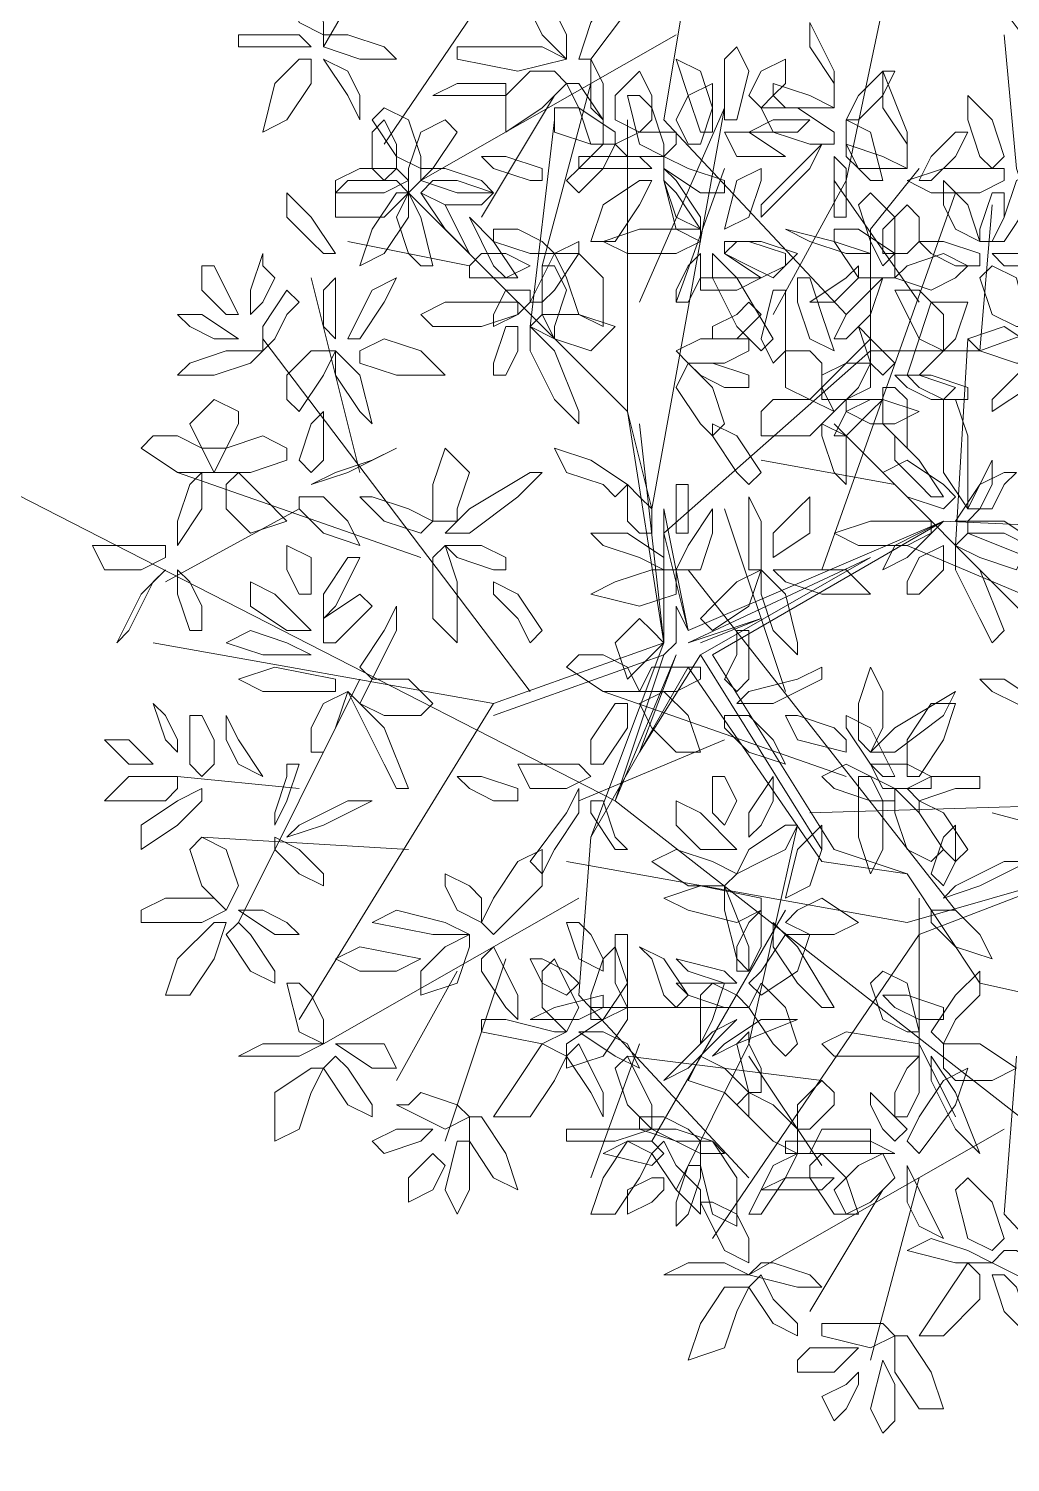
# Model space of a CAD drawing. Header units: millimetres. Extents: x 2529 to 2673, y 1639 to 1859.
# Drawn here: x 2605.149 to 2607.43, y 1700.503 to 1703.833 of the extents above; entities that cross this region are included whole.
import ezdxf

# ---------------------------------------------------------------- set-up
doc = ezdxf.new("R2010")
doc.units = ezdxf.units.MM
doc.layers.add('PDF_0', color=7, linetype='Continuous')
doc.layers.add('PDF_CVL_CUADCON_TIT', color=7, linetype='Continuous')

msp = doc.modelspace()

# ---------------------------------------------------------------- linework, layer by layer
at = {"layer": 'PDF_0', "lineweight": 9}
for points in [[(2607.8107, 1703.5645), (2607.5848, 1703.6492), (2607.4154, 1703.8752), (2607.2177, 1703.9316), (2606.9071, 1704.3835), (2606.6812, 1703.9599), (2606.6247, 1703.621), (2607.0483, 1703.1692)], [(2606.1446, 1704.327), (2605.834, 1703.7904)], [(2606.4552, 1704.2705), (2605.9752, 1703.5645)], [(2607.1612, 1704.0164), (2607.0483, 1703.4798), (2606.8788, 1703.1692)], [(2606.6529, 1703.8187), (2606.0599, 1703.4798)], [(2607.4154, 1703.8187), (2607.4436, 1703.508), (2607.5001, 1703.3386)], [(2606.4552, 1703.7057), (2606.3423, 1703.2821)], [(2606.3705, 1703.6775), (2606.2011, 1703.3951)], [(2606.5682, 1703.1974), (2606.7659, 1703.6492), (2606.5964, 1702.7173), (2606.54, 1702.9433), (2606.54, 1703.621)], [(2606.314, 1703.1409), (2606.3705, 1703.621)], [(2606.7659, 1703.508), (2606.6529, 1703.1974)], [(2607.3871, 1703.4233), (2607.3589, 1703.0845), (2607.1047, 1703.0845), (2607.1047, 1703.3669), (2607.2177, 1703.508)], [(2607.6131, 1701.5595), (2607.3589, 1701.616), (2607.1895, 1701.8701), (2606.9918, 1701.8984), (2606.6812, 1702.3502), (2606.4552, 1701.9549), (2606.6247, 1702.4067), (2606.54, 1702.9433), (2606.0316, 1703.4516)], [(2606.9918, 1702.5761), (2607.3024, 1703.4516)], [(2607.02, 1703.4798), (2607.2177, 1703.1974)], [(2606.1728, 1703.2821), (2605.8904, 1703.3386)], [(2605.9187, 1702.8021), (2605.8057, 1703.2539)], [(2607.3589, 1703.0845), (2607.6695, 1703.1974)], [(2606.314, 1702.2937), (2605.6928, 1703.1127)], [(2607.1047, 1703.0845), (2606.6247, 1702.6609), (2606.6812, 1702.4349), (2607.2742, 1702.6891), (2606.7376, 1702.3785), (2607.02, 1701.9266), (2607.1895, 1701.8701)], [(2607.3024, 1702.6326), (2607.3307, 1703.1127)], [(2606.5682, 1702.915), (2606.6247, 1702.4067), (2606.6247, 1702.7173), (2606.6812, 1702.4349), (2606.6529, 1702.4914), (2606.6529, 1702.4067), (2606.6247, 1702.3785), (2606.5117, 1702.0396), (2606.6529, 1702.3785), (2606.5682, 1702.1525), (2606.7094, 1702.3785), (2607.1047, 1702.6044), (2606.6812, 1702.4067), (2606.8506, 1702.4632), (2606.7094, 1702.4067)], [(2607.02, 1702.915), (2607.5283, 1702.4067), (2607.6131, 1701.8984), (2607.5848, 1702.1808), (2607.6695, 1701.9266), (2607.6131, 1701.9831), (2607.6413, 1701.8701), (2607.6131, 1701.8701), (2607.4719, 1701.5313), (2607.6413, 1701.8701), (2607.5566, 1701.6442), (2607.6695, 1701.8701), (2607.9802, 1701.4183), (2607.6978, 1701.8701), (2608.0084, 1701.4183), (2608.1779, 1701.3618)], [(2607.1612, 1702.7738), (2606.8506, 1702.8303)], [(2606.0599, 1702.6044), (2605.4951, 1702.8021)], [(2605.7775, 1702.7173), (2605.4668, 1702.5479)], [(2606.9071, 1702.2937), (2606.7659, 1702.7173)], [(2607.2742, 1702.6891), (2607.8955, 1702.6609)], [(2607.1895, 1702.6326), (2607.9237, 1702.322)], [(2607.3024, 1701.7854), (2606.6812, 1702.5761)], [(2605.4386, 1702.4067), (2606.2293, 1702.2655), (2605.7775, 1701.5313)], [(2606.6247, 1702.4067), (2606.2293, 1702.2655)], [(2606.6247, 1702.3785), (2606.2293, 1702.2373)], [(2606.7094, 1702.3785), (2606.9918, 1701.9266), (2606.7094, 1702.3785)], [(2605.9187, 1702.322), (2605.6363, 1701.7572)], [(2607.0483, 1702.0961), (2606.4835, 1702.2937)], [(2606.7659, 1702.1808), (2606.427, 1702.0396)], [(2605.7775, 1702.0678), (2605.4951, 1702.0961)], [(2606.9635, 1702.0113), (2607.8955, 1702.0396)], [(2607.3871, 1702.0113), (2607.8107, 1701.8984)], [(2606.0316, 1701.9266), (2605.5516, 1701.9549)], [(2606.4552, 1701.9549), (2606.427, 1701.5878), (2606.8223, 1701.1642)], [(2606.9353, 1701.9831), (2606.8223, 1701.4748), (2606.6529, 1701.1359)], [(2606.3988, 1701.8984), (2607.1895, 1701.7572), (2607.5848, 1701.8701), (2607.2177, 1701.729), (2606.7376, 1701.023)], [(2606.427, 1701.8137), (2605.834, 1701.4748)], [(2606.9071, 1701.7854), (2606.5964, 1701.2489)], [(2607.2177, 1701.8137), (2607.2177, 1701.4748), (2607.3024, 1701.3054)], [(2606.2576, 1701.6725), (2606.1164, 1701.2489)], [(2606.1446, 1701.6442), (2606.0034, 1701.3901)], [(2606.7659, 1701.5595), (2606.4552, 1701.5595)], [(2606.5682, 1701.4748), (2606.4552, 1701.1642)], [(2606.9918, 1701.3901), (2606.54, 1701.4466)], [(2606.8223, 1701.4466), (2606.9918, 1701.1924)], [(2607.4436, 1701.4466), (2607.4154, 1701.0794), (2607.8107, 1700.6558)], [(2607.4154, 1701.2771), (2606.8223, 1700.9382)], [(2607.2177, 1701.1642), (2607.1047, 1700.7406)], [(2607.133, 1701.1359), (2606.9635, 1700.8535)]]:
    msp.add_lwpolyline(points, dxfattribs=at)
for points in [[(2605.8057, 1703.9316), (2605.834, 1703.8469), (2605.834, 1703.8187), (2605.7775, 1703.8469), (2605.7492, 1703.9599), (2605.7775, 1703.9599)], [(2606.4552, 1703.8469), (2606.5117, 1703.9316), (2606.5682, 1703.9599), (2606.54, 1703.8752), (2606.4552, 1703.7622), (2606.427, 1703.7622)], [(2606.3423, 1703.9034), (2606.314, 1703.8752), (2606.3423, 1703.8187), (2606.3988, 1703.7622), (2606.3988, 1703.8187), (2606.3705, 1703.8752)], [(2605.6928, 1703.8187), (2605.7775, 1703.8187), (2605.8057, 1703.7904), (2605.7492, 1703.7904), (2605.6363, 1703.7904), (2605.6363, 1703.8187)], [(2605.8904, 1703.8187), (2605.9752, 1703.7904), (2606.0034, 1703.7622), (2605.9187, 1703.7622), (2605.834, 1703.7904), (2605.834, 1703.8187)], [(2606.9635, 1703.7904), (2606.9635, 1703.8469), (2607.02, 1703.734), (2607.02, 1703.6492), (2607.02, 1703.7057)], [(2606.2293, 1703.7904), (2606.3423, 1703.7904), (2606.3988, 1703.7622), (2606.2858, 1703.734), (2606.1446, 1703.7622), (2606.1446, 1703.7904)], [(2606.7659, 1703.6775), (2606.7659, 1703.7622), (2606.7941, 1703.7904), (2606.8223, 1703.734), (2606.7941, 1703.621), (2606.7659, 1703.621)], [(2605.8057, 1703.7622), (2605.7775, 1703.7622), (2605.721, 1703.7057), (2605.6928, 1703.5928), (2605.7492, 1703.621), (2605.8057, 1703.7057)], [(2605.8904, 1703.734), (2605.834, 1703.7622), (2605.8904, 1703.6775), (2605.9187, 1703.621), (2605.9187, 1703.6775)], [(2606.4835, 1703.621), (2606.4835, 1703.7057), (2606.4552, 1703.7622), (2606.4552, 1703.734), (2606.4552, 1703.6492)], [(2606.7376, 1703.5928), (2606.7094, 1703.5928), (2606.6812, 1703.6775), (2606.6529, 1703.7622), (2606.7094, 1703.734), (2606.7376, 1703.6492)], [(2606.8506, 1703.6492), (2606.8223, 1703.6775), (2606.8506, 1703.734), (2606.9071, 1703.7622), (2606.9071, 1703.7057), (2606.8788, 1703.6775)], [(2606.3705, 1703.734), (2606.3988, 1703.7057), (2606.3423, 1703.6492), (2606.2576, 1703.5928), (2606.2576, 1703.6775), (2606.314, 1703.734)], [(2606.5682, 1703.5928), (2606.5117, 1703.621), (2606.5117, 1703.6775), (2606.5682, 1703.734), (2606.5964, 1703.6775), (2606.5964, 1703.621)], [(2607.0483, 1703.621), (2607.0765, 1703.621), (2607.133, 1703.6775), (2607.1612, 1703.734), (2607.133, 1703.734), (2607.0765, 1703.6775)], [(2607.133, 1703.6492), (2607.133, 1703.734), (2607.1895, 1703.5928), (2607.1895, 1703.508), (2607.1895, 1703.5645)], [(2606.2011, 1703.6775), (2606.1164, 1703.6775), (2606.0881, 1703.6775), (2606.1446, 1703.7057), (2606.2576, 1703.7057), (2606.2576, 1703.6775)], [(2606.427, 1703.6492), (2606.4552, 1703.5645), (2606.4835, 1703.5645), (2606.4835, 1703.621), (2606.427, 1703.7057), (2606.3988, 1703.7057)], [(2606.6529, 1703.621), (2606.6812, 1703.6775), (2606.7376, 1703.7057), (2606.7376, 1703.6492), (2606.7094, 1703.5645), (2606.6812, 1703.5645)], [(2606.9071, 1703.6492), (2606.9635, 1703.6492), (2607.02, 1703.6492), (2606.9635, 1703.6775), (2606.8788, 1703.7057), (2606.8788, 1703.6775)], [(2606.0316, 1703.621), (2606.0599, 1703.5363), (2606.0599, 1703.508), (2606.0034, 1703.5363), (2605.9469, 1703.621), (2605.9752, 1703.6492)], [(2606.4552, 1703.5645), (2606.3705, 1703.5928), (2606.3705, 1703.6492), (2606.427, 1703.6492), (2606.5117, 1703.5928), (2606.5117, 1703.5645)], [(2606.5964, 1703.6492), (2606.6247, 1703.5645), (2606.6247, 1703.5363), (2606.5682, 1703.5645), (2606.54, 1703.6775), (2606.5682, 1703.6775)], [(2607.02, 1703.5645), (2607.02, 1703.5928), (2606.9353, 1703.6492), (2606.8506, 1703.6492), (2606.8788, 1703.5928), (2606.9635, 1703.5645)], [(2607.3589, 1703.5363), (2607.3307, 1703.621), (2607.3307, 1703.6775), (2607.3871, 1703.621), (2607.4154, 1703.5363), (2607.3871, 1703.508)], [(2606.0034, 1703.5645), (2606.0034, 1703.508), (2605.9752, 1703.4798), (2605.9469, 1703.508), (2605.9469, 1703.5928), (2605.9752, 1703.621)], [(2606.1164, 1703.621), (2606.1446, 1703.5928), (2606.0881, 1703.508), (2606.0316, 1703.4516), (2606.0316, 1703.508), (2606.0599, 1703.5928)], [(2606.9353, 1703.5928), (2606.9635, 1703.621), (2606.8788, 1703.621), (2606.8223, 1703.5928), (2606.8788, 1703.5928)], [(2607.0765, 1703.508), (2607.0483, 1703.5645), (2607.0483, 1703.621), (2607.1047, 1703.5928), (2607.133, 1703.4798), (2607.1047, 1703.4798)], [(2606.6247, 1703.5363), (2606.54, 1703.5363), (2606.5117, 1703.5645), (2606.5682, 1703.5928), (2606.6529, 1703.5928), (2606.6529, 1703.5645)], [(2606.8506, 1703.5363), (2606.9071, 1703.5363), (2606.8223, 1703.5928), (2606.7659, 1703.5928), (2606.7941, 1703.5363)], [(2607.2177, 1703.4798), (2607.2459, 1703.4798), (2607.3024, 1703.5363), (2607.3307, 1703.5928), (2607.3024, 1703.5928), (2607.2459, 1703.5363)], [(2606.427, 1703.508), (2606.4835, 1703.5645), (2606.5117, 1703.5645), (2606.4835, 1703.508), (2606.427, 1703.4516), (2606.3988, 1703.4798)], [(2606.9071, 1703.4516), (2606.9635, 1703.508), (2606.9918, 1703.5645), (2606.9353, 1703.508), (2606.8506, 1703.4233), (2606.8506, 1703.3951)], [(2607.0765, 1703.508), (2607.133, 1703.508), (2607.1895, 1703.508), (2607.133, 1703.5363), (2607.0483, 1703.5645), (2607.0483, 1703.5363)], [(2606.314, 1703.4798), (2606.2293, 1703.508), (2606.2011, 1703.5363), (2606.2576, 1703.5363), (2606.3423, 1703.508), (2606.3423, 1703.4798)], [(2606.4835, 1703.5363), (2606.5682, 1703.5363), (2606.5964, 1703.508), (2606.54, 1703.508), (2606.427, 1703.508), (2606.427, 1703.5363)], [(2606.6812, 1703.508), (2606.7659, 1703.4798), (2606.7659, 1703.4516), (2606.7094, 1703.4516), (2606.6247, 1703.508), (2606.6247, 1703.5363)], [(2607.0483, 1703.4233), (2607.0483, 1703.508), (2607.02, 1703.5363), (2607.02, 1703.4798), (2607.02, 1703.3951), (2607.0483, 1703.3951)], [(2605.9187, 1703.508), (2606.0034, 1703.508), (2606.0316, 1703.4798), (2605.9752, 1703.4516), (2605.8622, 1703.4516), (2605.8622, 1703.4798)], [(2606.1164, 1703.508), (2606.2011, 1703.4798), (2606.2293, 1703.4516), (2606.1446, 1703.4516), (2606.0599, 1703.4798), (2606.0599, 1703.508)], [(2606.6529, 1703.3951), (2606.6247, 1703.4798), (2606.6247, 1703.508), (2606.6529, 1703.4798), (2606.7094, 1703.3951), (2606.7094, 1703.3669)], [(2606.8223, 1703.3951), (2606.7659, 1703.3669), (2606.7941, 1703.4798), (2606.8506, 1703.508), (2606.8506, 1703.4798)], [(2607.3589, 1703.4516), (2607.2459, 1703.4516), (2607.1895, 1703.4798), (2607.2742, 1703.508), (2607.4154, 1703.508), (2607.4154, 1703.4798)], [(2607.3871, 1703.3386), (2607.4154, 1703.3386), (2607.4719, 1703.4233), (2607.5001, 1703.508), (2607.4436, 1703.4798), (2607.4154, 1703.3951)], [(2605.8057, 1703.3386), (2605.7492, 1703.3951), (2605.7492, 1703.4516), (2605.8057, 1703.3951), (2605.8622, 1703.3104), (2605.834, 1703.3104)], [(2605.8904, 1703.4798), (2606.0034, 1703.4798), (2606.0316, 1703.4516), (2605.9752, 1703.3951), (2605.8622, 1703.3951), (2605.8622, 1703.4516)], [(2606.0316, 1703.4516), (2606.0034, 1703.4516), (2605.9469, 1703.3669), (2605.9187, 1703.2821), (2605.9752, 1703.3104), (2606.0316, 1703.3951)], [(2606.0316, 1703.3104), (2606.0034, 1703.3951), (2606.0316, 1703.4516), (2606.0599, 1703.3951), (2606.0881, 1703.2821), (2606.0599, 1703.2821)], [(2606.0599, 1703.4516), (2606.0881, 1703.4798), (2606.1446, 1703.4798), (2606.2293, 1703.4516), (2606.2011, 1703.4233), (2606.1164, 1703.4233)], [(2606.1164, 1703.4233), (2606.0599, 1703.4516), (2606.1164, 1703.3669), (2606.1728, 1703.3104), (2606.1446, 1703.3669)], [(2606.5964, 1703.4798), (2606.5682, 1703.4798), (2606.4835, 1703.4233), (2606.4552, 1703.3386), (2606.5117, 1703.3386), (2606.5682, 1703.4233)], [(2606.6529, 1703.4516), (2606.6247, 1703.4798), (2606.6529, 1703.3669), (2606.7094, 1703.3386), (2606.7094, 1703.3669)], [(2607.133, 1703.2821), (2607.1612, 1703.3104), (2607.1612, 1703.3951), (2607.1047, 1703.4516), (2607.0765, 1703.4233), (2607.1047, 1703.3386)], [(2607.3024, 1703.3669), (2607.3589, 1703.3386), (2607.3307, 1703.4233), (2607.2742, 1703.4798), (2607.2742, 1703.4233)], [(2607.3589, 1703.3386), (2607.3871, 1703.3386), (2607.4154, 1703.3951), (2607.4154, 1703.4516), (2607.3871, 1703.4516), (2607.3589, 1703.3669)], [(2607.2177, 1703.3386), (2607.1895, 1703.3104), (2607.133, 1703.3104), (2607.133, 1703.3669), (2607.1895, 1703.4233), (2607.2177, 1703.3951)], [(2606.2293, 1703.2821), (2606.2011, 1703.3386), (2606.1728, 1703.3951), (2606.2293, 1703.3386), (2606.2858, 1703.2539), (2606.2576, 1703.2539)], [(2606.2858, 1703.3669), (2606.3423, 1703.3386), (2606.3705, 1703.3104), (2606.314, 1703.3104), (2606.2293, 1703.3386), (2606.2293, 1703.3669)], [(2606.6529, 1703.3104), (2606.54, 1703.3104), (2606.4835, 1703.3386), (2606.5682, 1703.3669), (2606.7094, 1703.3669), (2606.7094, 1703.3386)], [(2606.9635, 1703.3386), (2606.9071, 1703.3669), (2607.02, 1703.3386), (2607.1047, 1703.3104), (2607.0483, 1703.3104)], [(2607.0765, 1703.3669), (2607.1612, 1703.3104), (2607.1612, 1703.2539), (2607.0765, 1703.2539), (2607.02, 1703.3386), (2607.02, 1703.3669)], [(2606.3705, 1703.2257), (2606.427, 1703.3104), (2606.427, 1703.3386), (2606.3705, 1703.3104), (2606.314, 1703.1974), (2606.3423, 1703.1974)], [(2606.8223, 1703.3386), (2606.9071, 1703.3104), (2606.9071, 1703.2821), (2606.8506, 1703.2539), (2606.7659, 1703.3104), (2606.7659, 1703.3386)], [(2606.7659, 1703.3104), (2606.7941, 1703.3386), (2606.8506, 1703.3386), (2606.9353, 1703.3104), (2606.8788, 1703.2539), (2606.8223, 1703.2821)], [(2607.3024, 1703.2821), (2607.2459, 1703.3104), (2607.2177, 1703.3386), (2607.2742, 1703.3386), (2607.3589, 1703.3104), (2607.3589, 1703.2821)], [(2605.6363, 1703.1692), (2605.608, 1703.1692), (2605.5516, 1703.2257), (2605.5516, 1703.2821), (2605.5798, 1703.2821), (2605.608, 1703.2257)], [(2605.721, 1703.2539), (2605.6928, 1703.1974), (2605.6645, 1703.1692), (2605.6645, 1703.2257), (2605.6928, 1703.3104), (2605.6928, 1703.2821)], [(2606.2011, 1703.3104), (2606.2576, 1703.3104), (2606.314, 1703.2821), (2606.2576, 1703.2539), (2606.1728, 1703.2539), (2606.1728, 1703.2821)], [(2606.3988, 1703.2257), (2606.3705, 1703.1409), (2606.3705, 1703.1127), (2606.3423, 1703.1692), (2606.3423, 1703.2821), (2606.3705, 1703.2821)], [(2606.3705, 1703.3104), (2606.427, 1703.3104), (2606.4835, 1703.2539), (2606.4835, 1703.1409), (2606.427, 1703.1692), (2606.3988, 1703.2539)], [(2606.6529, 1703.1974), (2606.6812, 1703.1974), (2606.7094, 1703.2539), (2606.7094, 1703.3104), (2606.6812, 1703.2821), (2606.6529, 1703.2257)], [(2606.7941, 1703.1409), (2606.7376, 1703.2539), (2606.7376, 1703.3104), (2606.7941, 1703.2539), (2606.8788, 1703.1127), (2606.8506, 1703.0845)], [(2607.02, 1703.1974), (2606.9635, 1703.1974), (2607.0483, 1703.2539), (2607.0765, 1703.2821), (2607.0765, 1703.2539)], [(2607.3307, 1703.2821), (2607.3024, 1703.2539), (2607.2459, 1703.2257), (2607.1612, 1703.2539), (2607.1895, 1703.2821), (2607.2742, 1703.3104)], [(2607.3871, 1703.1692), (2607.3589, 1703.2539), (2607.3871, 1703.2821), (2607.4436, 1703.2539), (2607.4719, 1703.1409), (2607.4436, 1703.1409)], [(2607.5283, 1703.2821), (2607.5566, 1703.3104), (2607.4436, 1703.3104), (2607.3871, 1703.3104), (2607.4154, 1703.2821)], [(2605.834, 1703.1409), (2605.8622, 1703.1127), (2605.8622, 1703.1974), (2605.8622, 1703.2539), (2605.834, 1703.2257)], [(2605.9187, 1703.1692), (2605.9469, 1703.2257), (2606.0034, 1703.2539), (2605.9752, 1703.1974), (2605.9187, 1703.1127), (2605.8904, 1703.1127)], [(2606.7376, 1703.2539), (2606.8223, 1703.2539), (2606.8506, 1703.2539), (2606.7941, 1703.2257), (2606.7094, 1703.2257), (2606.7094, 1703.2539)], [(2606.9353, 1703.2539), (2606.9635, 1703.2539), (2606.9918, 1703.1692), (2607.02, 1703.0845), (2606.9635, 1703.1127), (2606.9353, 1703.1974)], [(2607.0483, 1703.1692), (2607.1047, 1703.2257), (2607.133, 1703.2539), (2607.1047, 1703.1692), (2607.0483, 1703.1127), (2607.02, 1703.1127)], [(2605.7492, 1703.1692), (2605.721, 1703.1127), (2605.6928, 1703.0845), (2605.6928, 1703.1409), (2605.7492, 1703.2257), (2605.7775, 1703.1974)], [(2606.314, 1703.2257), (2606.314, 1703.1974), (2606.2858, 1703.1692), (2606.2293, 1703.1409), (2606.2293, 1703.1692), (2606.2576, 1703.2257)], [(2606.9071, 1703.1692), (2606.9071, 1703.0845), (2606.8788, 1703.0562), (2606.8506, 1703.1127), (2606.8788, 1703.2257), (2606.9071, 1703.2257)], [(2607.1612, 1703.2257), (2607.2177, 1703.2257), (2607.2742, 1703.1692), (2607.2742, 1703.0845), (2607.2177, 1703.1127), (2607.1895, 1703.1692)], [(2606.2011, 1703.1409), (2606.0881, 1703.1409), (2606.0599, 1703.1692), (2606.1164, 1703.1974), (2606.2858, 1703.1974), (2606.2858, 1703.1692)], [(2606.8223, 1703.1974), (2606.8506, 1703.1692), (2606.7941, 1703.1127), (2606.7376, 1703.1127), (2606.7376, 1703.1409), (2606.7941, 1703.1692)], [(2607.1895, 1703.028), (2607.2177, 1703.028), (2607.3024, 1703.1127), (2607.3307, 1703.1974), (2607.2459, 1703.1974), (2607.2177, 1703.1127)], [(2605.5798, 1703.1127), (2605.6363, 1703.1127), (2605.5516, 1703.1692), (2605.4951, 1703.1692), (2605.5233, 1703.1409)], [(2606.314, 1703.1409), (2606.3423, 1703.1692), (2606.427, 1703.1692), (2606.5117, 1703.1409), (2606.4552, 1703.0845), (2606.3705, 1703.1127)], [(2606.2293, 1703.028), (2606.2576, 1703.028), (2606.2858, 1703.0845), (2606.2858, 1703.1409), (2606.2576, 1703.1409), (2606.2293, 1703.0562)], [(2606.3705, 1702.9715), (2606.314, 1703.0845), (2606.314, 1703.1409), (2606.3705, 1703.0845), (2606.427, 1702.9433), (2606.427, 1702.915)], [(2607.1047, 1703.1127), (2607.0765, 1703.1409), (2607.1047, 1703.0562), (2607.133, 1703.028), (2607.1612, 1703.0562)], [(2607.4436, 1703.0562), (2607.3589, 1703.0845), (2607.3307, 1703.1127), (2607.4154, 1703.1409), (2607.5001, 1703.0845), (2607.4719, 1703.0562)], [(2605.6928, 1703.0845), (2605.6645, 1703.0562), (2605.5798, 1703.028), (2605.4951, 1703.028), (2605.5233, 1703.0562), (2605.608, 1703.0845)], [(2605.7492, 1703.028), (2605.8057, 1703.0845), (2605.8622, 1703.0845), (2605.834, 1703.028), (2605.7775, 1702.9433), (2605.7492, 1702.9715)], [(2605.9187, 1702.9433), (2605.9469, 1702.915), (2605.9187, 1703.028), (2605.8622, 1703.0845), (2605.8622, 1703.028)], [(2605.9187, 1703.0845), (2605.9187, 1703.0562), (2606.0034, 1703.028), (2606.1164, 1703.028), (2606.0599, 1703.0845), (2605.9752, 1703.1127)], [(2606.7659, 1703.0562), (2606.6812, 1703.0562), (2606.6529, 1703.0845), (2606.7094, 1703.1127), (2606.8223, 1703.1127), (2606.8223, 1703.0845)], [(2606.9918, 1703.0562), (2606.9918, 1702.9997), (2606.9635, 1702.9715), (2606.9071, 1702.9997), (2606.9071, 1703.0845), (2606.9635, 1703.0845)], [(2607.1047, 1703.1127), (2607.1047, 1703.0562), (2607.0765, 1702.9997), (2607.02, 1702.9433), (2606.9918, 1702.9997), (2607.0483, 1703.0562)], [(2606.7094, 1702.915), (2606.6529, 1702.9997), (2606.6812, 1703.0562), (2606.7376, 1702.9997), (2606.7659, 1702.915), (2606.7376, 1702.8868)], [(2606.7659, 1702.9997), (2606.7094, 1703.028), (2606.6812, 1703.0562), (2606.7376, 1703.0562), (2606.8223, 1703.028), (2606.8223, 1702.9997)], [(2607.1047, 1703.0562), (2607.1047, 1702.9997), (2607.0483, 1702.9715), (2606.9918, 1702.9715), (2606.9918, 1703.028), (2607.0483, 1703.0562)], [(2607.4154, 1702.9997), (2607.4719, 1703.0562), (2607.5001, 1703.0562), (2607.4719, 1702.9997), (2607.3871, 1702.9433), (2607.3871, 1702.9715)], [(2607.2459, 1702.9715), (2607.1895, 1702.9997), (2607.1612, 1703.028), (2607.2177, 1703.028), (2607.3024, 1702.9997), (2607.2742, 1702.9715)], [(2607.2742, 1702.9715), (2607.2177, 1702.9997), (2607.1895, 1703.028), (2607.2459, 1703.028), (2607.3307, 1702.9997), (2607.3307, 1702.9715)], [(2607.1895, 1702.9715), (2607.1895, 1702.8868), (2607.1895, 1702.8585), (2607.133, 1702.915), (2607.133, 1702.9997), (2607.1612, 1702.9997)], [(2605.6363, 1702.915), (2605.608, 1702.8585), (2605.5516, 1702.8585), (2605.5233, 1702.915), (2605.5798, 1702.9715), (2605.6363, 1702.9433)], [(2606.8788, 1702.9715), (2606.9635, 1702.9715), (2607.02, 1702.9433), (2606.9635, 1702.8868), (2606.8506, 1702.8868), (2606.8506, 1702.9433)], [(2607.133, 1702.9715), (2607.1047, 1702.9715), (2607.0483, 1702.9433), (2607.02, 1702.8868), (2607.0483, 1702.8868), (2607.1047, 1702.9433)], [(2607.0483, 1702.9433), (2607.0483, 1702.9715), (2607.133, 1702.9715), (2607.2177, 1702.9433), (2607.1612, 1702.915), (2607.1047, 1702.915)], [(2607.3307, 1702.8868), (2607.3307, 1702.7738), (2607.3307, 1702.7173), (2607.2742, 1702.8021), (2607.2742, 1702.9715), (2607.3024, 1702.9715)], [(2605.8057, 1702.915), (2605.834, 1702.9433), (2605.834, 1702.8303), (2605.8057, 1702.8021), (2605.7775, 1702.8303)], [(2605.4951, 1702.8868), (2605.5516, 1702.8585), (2605.5798, 1702.8021), (2605.4951, 1702.8021), (2605.4104, 1702.8585), (2605.4386, 1702.8868)], [(2605.7492, 1702.8585), (2605.7492, 1702.8303), (2605.6645, 1702.8021), (2605.5798, 1702.8021), (2605.608, 1702.8585), (2605.6928, 1702.8868)], [(2606.7941, 1702.8021), (2606.7376, 1702.8868), (2606.7376, 1702.915), (2606.7941, 1702.8868), (2606.8506, 1702.8021), (2606.8223, 1702.7738)], [(2607.02, 1702.8021), (2607.0483, 1702.7738), (2607.0483, 1702.8868), (2606.9918, 1702.915), (2606.9918, 1702.8868)], [(2607.2177, 1702.7738), (2607.1612, 1702.8303), (2607.1612, 1702.8868), (2607.2177, 1702.8303), (2607.2742, 1702.7456), (2607.2459, 1702.7456)], [(2605.9469, 1702.8303), (2606.0034, 1702.8585), (2605.8904, 1702.8021), (2605.8057, 1702.7738), (2605.8622, 1702.8021)], [(2606.1446, 1702.6891), (2606.0881, 1702.6891), (2606.0881, 1702.7738), (2606.1164, 1702.8585), (2606.1728, 1702.8021), (2606.1446, 1702.7173)], [(2606.4835, 1702.7738), (2606.3988, 1702.8021), (2606.3705, 1702.8585), (2606.4552, 1702.8303), (2606.54, 1702.7738), (2606.5117, 1702.7456)], [(2607.3024, 1702.7456), (2607.2742, 1702.7173), (2607.1895, 1702.7456), (2607.133, 1702.8021), (2607.1895, 1702.8303), (2607.2742, 1702.7738)], [(2607.3589, 1702.7173), (2607.3871, 1702.7738), (2607.3871, 1702.8303), (2607.3589, 1702.7738), (2607.3024, 1702.6891), (2607.3307, 1702.6891)], [(2605.4951, 1702.6891), (2605.5233, 1702.7738), (2605.5516, 1702.8021), (2605.5516, 1702.7173), (2605.4951, 1702.6326), (2605.4951, 1702.6609)], [(2605.608, 1702.7738), (2605.6363, 1702.8021), (2605.6928, 1702.7456), (2605.7492, 1702.6891), (2605.6645, 1702.6609), (2605.608, 1702.7173)], [(2606.2858, 1702.7456), (2606.1728, 1702.6609), (2606.1164, 1702.6609), (2606.1728, 1702.7173), (2606.314, 1702.8021), (2606.3423, 1702.8021)], [(2607.4436, 1702.8021), (2607.4154, 1702.8021), (2607.3589, 1702.7738), (2607.3307, 1702.7173), (2607.3871, 1702.7173), (2607.4154, 1702.7738)], [(2606.5964, 1702.6609), (2606.5682, 1702.6609), (2606.54, 1702.6891), (2606.54, 1702.7738), (2606.5682, 1702.7456), (2606.5964, 1702.7173)], [(2606.6812, 1702.7456), (2606.6812, 1702.6609), (2606.6529, 1702.6609), (2606.6529, 1702.6891), (2606.6529, 1702.7738), (2606.6812, 1702.7738)], [(2605.7775, 1702.7456), (2605.7775, 1702.7173), (2605.834, 1702.6609), (2605.9187, 1702.6326), (2605.8904, 1702.6891), (2605.834, 1702.7456)], [(2606.0316, 1702.7173), (2605.9469, 1702.7456), (2605.9187, 1702.7456), (2605.9752, 1702.6891), (2606.0599, 1702.6609), (2606.0881, 1702.6891)], [(2606.7376, 1702.6609), (2606.7094, 1702.5761), (2606.6529, 1702.5761), (2606.6812, 1702.6326), (2606.7376, 1702.7173), (2606.7376, 1702.6891)], [(2606.8223, 1702.6326), (2606.8223, 1702.7173), (2606.8223, 1702.7456), (2606.8506, 1702.6891), (2606.8506, 1702.5761), (2606.8223, 1702.5761)], [(2606.8788, 1702.6609), (2606.8788, 1702.6044), (2606.9635, 1702.6609), (2606.9635, 1702.7456), (2606.9353, 1702.7173)], [(2607.1895, 1702.6326), (2607.0765, 1702.6326), (2607.02, 1702.6609), (2607.1047, 1702.6891), (2607.2459, 1702.6891), (2607.2459, 1702.6609)], [(2607.2177, 1702.6609), (2607.2742, 1702.6891), (2607.1895, 1702.6044), (2607.133, 1702.5761), (2607.1612, 1702.6326)], [(2607.4154, 1702.6891), (2607.5001, 1702.6326), (2607.5566, 1702.6044), (2607.4719, 1702.6044), (2607.3307, 1702.6609), (2607.3307, 1702.6891)], [(2606.5682, 1702.6044), (2606.4835, 1702.6326), (2606.4552, 1702.6609), (2606.54, 1702.6609), (2606.6247, 1702.6044), (2606.6247, 1702.5761)], [(2607.3024, 1702.6326), (2607.3307, 1702.6609), (2607.4154, 1702.6609), (2607.4719, 1702.6326), (2607.4436, 1702.5761), (2607.3589, 1702.6044)], [(2605.4668, 1702.6044), (2605.4668, 1702.6326), (2605.3821, 1702.6326), (2605.2974, 1702.6326), (2605.3256, 1702.5761), (2605.4104, 1702.5761)], [(2605.8057, 1702.5197), (2605.7775, 1702.5197), (2605.7492, 1702.5761), (2605.7492, 1702.6326), (2605.8057, 1702.6044), (2605.8057, 1702.5479)], [(2606.1446, 1702.5479), (2606.1446, 1702.4349), (2606.1446, 1702.4067), (2606.0881, 1702.4632), (2606.0881, 1702.6044), (2606.1164, 1702.6326)], [(2606.2576, 1702.5761), (2606.2576, 1702.6044), (2606.2011, 1702.6326), (2606.1164, 1702.6326), (2606.1446, 1702.6044), (2606.2293, 1702.5761)], [(2607.1895, 1702.5197), (2607.2177, 1702.5197), (2607.2742, 1702.5761), (2607.2742, 1702.6326), (2607.2177, 1702.6044), (2607.1895, 1702.5479)], [(2607.3589, 1702.4632), (2607.3024, 1702.5761), (2607.3024, 1702.6326), (2607.3589, 1702.5761), (2607.4154, 1702.4349), (2607.3871, 1702.4067)], [(2605.8904, 1702.5479), (2605.8622, 1702.4914), (2605.834, 1702.4632), (2605.834, 1702.5197), (2605.8904, 1702.6044), (2605.9187, 1702.6044)], [(2605.3821, 1702.4349), (2605.3539, 1702.4067), (2605.4104, 1702.5197), (2605.4668, 1702.5761), (2605.4386, 1702.5479)], [(2605.5516, 1702.4914), (2605.5233, 1702.5479), (2605.4951, 1702.5761), (2605.4951, 1702.5197), (2605.5233, 1702.4349), (2605.5516, 1702.4349)], [(2606.6529, 1702.5761), (2606.6529, 1702.5197), (2606.5682, 1702.4914), (2606.4552, 1702.5197), (2606.5117, 1702.5479), (2606.5964, 1702.5761)], [(2606.7376, 1702.4914), (2606.7941, 1702.5479), (2606.8506, 1702.5761), (2606.8223, 1702.4914), (2606.7376, 1702.4349), (2606.7094, 1702.4632)], [(2606.8788, 1702.4349), (2606.8506, 1702.5197), (2606.8506, 1702.5761), (2606.9071, 1702.5197), (2606.9353, 1702.4067), (2606.9353, 1702.3785)], [(2606.8788, 1702.5761), (2606.9071, 1702.5479), (2606.9918, 1702.5197), (2607.1047, 1702.5197), (2607.0483, 1702.5761), (2606.9635, 1702.5761)], [(2605.7492, 1702.4349), (2605.6645, 1702.4914), (2605.6645, 1702.5479), (2605.721, 1702.5197), (2605.8057, 1702.4349), (2605.7775, 1702.4349)], [(2605.9187, 1702.4632), (2605.8622, 1702.4067), (2605.834, 1702.4067), (2605.834, 1702.4632), (2605.9187, 1702.5197), (2605.9469, 1702.4914)], [(2606.2858, 1702.4632), (2606.2293, 1702.5197), (2606.2293, 1702.5479), (2606.2858, 1702.5197), (2606.3423, 1702.4349), (2606.314, 1702.4067)], [(2605.9752, 1702.3785), (2606.0034, 1702.4349), (2606.0034, 1702.4914), (2605.9752, 1702.4349), (2605.9187, 1702.3502), (2605.9469, 1702.322)], [(2606.6247, 1702.4067), (2606.5682, 1702.3502), (2606.54, 1702.322), (2606.5117, 1702.4067), (2606.5682, 1702.4632), (2606.5964, 1702.4349)], [(2605.8057, 1702.3785), (2605.6928, 1702.3785), (2605.608, 1702.4067), (2605.6645, 1702.4349), (2605.7492, 1702.4067)], [(2606.7941, 1702.3785), (2606.7659, 1702.322), (2606.7941, 1702.2937), (2606.8223, 1702.322), (2606.8223, 1702.4349), (2606.7941, 1702.4349)], [(2605.8057, 1702.2937), (2605.6928, 1702.2937), (2605.6363, 1702.322), (2605.721, 1702.3502), (2605.8622, 1702.322), (2605.8622, 1702.2937)], [(2606.4835, 1702.3785), (2606.54, 1702.3502), (2606.5682, 1702.2937), (2606.4835, 1702.2937), (2606.3988, 1702.3502), (2606.427, 1702.3785)], [(2606.7094, 1702.3502), (2606.7094, 1702.322), (2606.6529, 1702.2937), (2606.5682, 1702.2937), (2606.5964, 1702.3502), (2606.6529, 1702.3502)], [(2606.9353, 1702.322), (2606.8223, 1702.2937), (2606.7941, 1702.2655), (2606.8788, 1702.2655), (2606.9918, 1702.322), (2606.9918, 1702.3502)], [(2607.1047, 1702.1525), (2607.0765, 1702.1808), (2607.0765, 1702.2655), (2607.1047, 1702.3502), (2607.133, 1702.2937), (2607.133, 1702.209)], [(2605.9187, 1702.2655), (2605.9469, 1702.322), (2606.0316, 1702.322), (2606.0881, 1702.2655), (2606.0599, 1702.2373), (2605.9752, 1702.2373)], [(2607.4436, 1702.2655), (2607.3871, 1702.2937), (2607.3589, 1702.322), (2607.4154, 1702.322), (2607.5001, 1702.2655), (2607.5001, 1702.2373)], [(2605.8057, 1702.1525), (2605.834, 1702.1525), (2605.8622, 1702.209), (2605.8904, 1702.2937), (2605.834, 1702.2655), (2605.8057, 1702.209)], [(2605.9752, 1702.1243), (2605.9187, 1702.2373), (2605.8904, 1702.2937), (2605.9752, 1702.209), (2606.0316, 1702.0678), (2606.0034, 1702.0678)], [(2606.5682, 1702.2655), (2606.6247, 1702.2937), (2606.6812, 1702.2373), (2606.7094, 1702.1525), (2606.6529, 1702.1525), (2606.5964, 1702.209)], [(2607.2742, 1702.2373), (2607.3024, 1702.2937), (2607.1612, 1702.209), (2607.1047, 1702.1525), (2607.1612, 1702.1525)], [(2605.4668, 1702.2373), (2605.4386, 1702.2655), (2605.4668, 1702.1808), (2605.4951, 1702.1525), (2605.4951, 1702.1808)], [(2606.4552, 1702.1808), (2606.5117, 1702.2655), (2606.54, 1702.2655), (2606.54, 1702.209), (2606.4835, 1702.1243), (2606.4552, 1702.1243)], [(2607.1895, 1702.0961), (2607.2177, 1702.0961), (2607.2742, 1702.1808), (2607.3024, 1702.2655), (2607.2459, 1702.2655), (2607.1895, 1702.1808)], [(2605.5798, 1702.1808), (2605.5798, 1702.1243), (2605.5516, 1702.0961), (2605.5233, 1702.1243), (2605.5233, 1702.2373), (2605.5516, 1702.2373)], [(2605.6363, 1702.1243), (2605.6928, 1702.0961), (2605.6363, 1702.1808), (2605.608, 1702.2373), (2605.608, 1702.1808)], [(2606.7659, 1702.2373), (2606.7659, 1702.209), (2606.8223, 1702.1525), (2606.9071, 1702.1243), (2606.8788, 1702.1808), (2606.8223, 1702.2373)], [(2607.02, 1702.209), (2606.9353, 1702.2373), (2606.9071, 1702.2373), (2606.9353, 1702.1808), (2607.0483, 1702.1525), (2607.0483, 1702.1808)], [(2607.1047, 1702.1243), (2607.0483, 1702.209), (2607.0483, 1702.2373), (2607.1047, 1702.209), (2607.1612, 1702.0961), (2607.133, 1702.0961)], [(2605.4386, 1702.1243), (2605.3821, 1702.1243), (2605.3256, 1702.1808), (2605.3821, 1702.1808), (2605.4104, 1702.1525)], [(2605.7492, 1702.0961), (2605.721, 1702.0113), (2605.721, 1701.9831), (2605.7492, 1702.0396), (2605.7775, 1702.1243), (2605.7492, 1702.1243)], [(2606.4552, 1702.0961), (2606.427, 1702.1243), (2606.3705, 1702.1243), (2606.2858, 1702.1243), (2606.314, 1702.0678), (2606.3988, 1702.0678)], [(2607.1047, 1702.0396), (2607.02, 1702.0678), (2606.9918, 1702.0961), (2607.0483, 1702.1243), (2607.1612, 1702.0678), (2607.1612, 1702.0396)], [(2607.2459, 1702.0678), (2607.2459, 1702.0961), (2607.1895, 1702.1243), (2607.1047, 1702.1243), (2607.133, 1702.0678), (2607.1895, 1702.0678)], [(2605.4668, 1702.0396), (2605.3821, 1702.0396), (2605.3256, 1702.0396), (2605.3821, 1702.0961), (2605.4951, 1702.0961), (2605.4951, 1702.0678)], [(2606.2293, 1702.0396), (2606.1728, 1702.0678), (2606.1446, 1702.0961), (2606.2011, 1702.0961), (2606.2858, 1702.0678), (2606.2858, 1702.0396)], [(2606.7659, 1701.9831), (2606.7376, 1702.0113), (2606.7376, 1702.0396), (2606.7376, 1702.0961), (2606.7659, 1702.0961), (2606.7941, 1702.0396)], [(2606.8788, 1702.0396), (2606.8506, 1701.9831), (2606.8223, 1701.9549), (2606.8223, 1702.0113), (2606.8788, 1702.0961), (2606.8788, 1702.0678)], [(2607.133, 1702.0396), (2607.133, 1701.9266), (2607.1047, 1701.8701), (2607.0765, 1701.9549), (2607.0765, 1702.0961), (2607.1047, 1702.0961)], [(2607.3024, 1702.0678), (2607.2177, 1702.0396), (2607.1895, 1702.0678), (2607.2459, 1702.0961), (2607.3589, 1702.0961), (2607.3589, 1702.0678)], [(2605.5516, 1702.0678), (2605.5516, 1702.0396), (2605.4951, 1701.9831), (2605.4104, 1701.9266), (2605.4104, 1701.9831), (2605.4951, 1702.0396)], [(2606.3705, 1701.9266), (2606.427, 1702.0113), (2606.427, 1702.0678), (2606.3988, 1702.0113), (2606.314, 1701.8984), (2606.3423, 1701.8701)], [(2607.1895, 1701.9266), (2607.1612, 1702.0113), (2607.1612, 1702.0678), (2607.2177, 1702.0113), (2607.2742, 1701.9266), (2607.2459, 1701.8984)], [(2605.8904, 1702.0396), (2605.9469, 1702.0396), (2605.834, 1701.9831), (2605.7492, 1701.9549), (2605.7775, 1701.9831)], [(2606.5117, 1701.9549), (2606.4835, 1702.0396), (2606.4552, 1702.0396), (2606.4552, 1702.0113), (2606.5117, 1701.9266), (2606.54, 1701.9266)], [(2606.7094, 1701.9266), (2606.6529, 1701.9831), (2606.6529, 1702.0396), (2606.7094, 1702.0113), (2606.7941, 1701.9266), (2606.7659, 1701.9266)], [(2607.2742, 1701.9266), (2607.2177, 1702.0113), (2607.2177, 1702.0396), (2607.2742, 1702.0113), (2607.3307, 1701.9266), (2607.3024, 1701.8984)], [(2605.608, 1701.9266), (2605.6363, 1701.8419), (2605.608, 1701.7854), (2605.5516, 1701.8419), (2605.5233, 1701.9266), (2605.5516, 1701.9549)], [(2605.721, 1701.9549), (2605.721, 1701.9266), (2605.7775, 1701.8701), (2605.834, 1701.8419), (2605.834, 1701.8701), (2605.7775, 1701.9266)], [(2606.9071, 1701.9266), (2606.8506, 1701.8984), (2606.7941, 1701.8701), (2606.8223, 1701.9266), (2606.9071, 1701.9831), (2606.9353, 1701.9831)], [(2606.9635, 1701.8419), (2606.9071, 1701.8137), (2606.9353, 1701.9266), (2606.9918, 1701.9831), (2606.9918, 1701.9266)], [(2607.2742, 1701.9549), (2607.3024, 1701.9831), (2607.3024, 1701.8984), (2607.2742, 1701.8419), (2607.2459, 1701.8701)], [(2606.2293, 1701.8137), (2606.2858, 1701.8984), (2606.3423, 1701.9266), (2606.3423, 1701.8419), (2606.2293, 1701.729), (2606.2011, 1701.7572)], [(2606.7941, 1701.8701), (2606.7659, 1701.8419), (2606.6812, 1701.8419), (2606.5964, 1701.8984), (2606.6529, 1701.9266), (2606.7376, 1701.8984)], [(2607.4154, 1701.8984), (2607.4719, 1701.8984), (2607.3589, 1701.8419), (2607.2742, 1701.8137), (2607.3024, 1701.8419)], [(2606.1164, 1701.8701), (2606.1164, 1701.8419), (2606.1446, 1701.7854), (2606.2011, 1701.7572), (2606.2011, 1701.8137), (2606.1728, 1701.8419)], [(2606.7941, 1701.7572), (2606.6812, 1701.7854), (2606.6247, 1701.8137), (2606.7094, 1701.8419), (2606.8506, 1701.8137), (2606.8506, 1701.7854)], [(2606.7659, 1701.7854), (2606.7659, 1701.8419), (2606.8223, 1701.7007), (2606.8223, 1701.6442), (2606.7941, 1701.6725)], [(2605.4668, 1701.8137), (2605.5798, 1701.8137), (2605.608, 1701.7854), (2605.5516, 1701.7572), (2605.4104, 1701.7572), (2605.4104, 1701.7854)], [(2605.6928, 1701.7854), (2605.6363, 1701.7854), (2605.721, 1701.729), (2605.7775, 1701.729), (2605.7492, 1701.7572)], [(2606.0034, 1701.7854), (2605.9469, 1701.7572), (2606.0881, 1701.729), (2606.1728, 1701.729), (2606.1164, 1701.7572)], [(2606.7941, 1701.6442), (2606.8223, 1701.6442), (2606.8506, 1701.7007), (2606.8506, 1701.7854), (2606.8223, 1701.7572), (2606.7941, 1701.7007)], [(2606.9071, 1701.7572), (2606.9353, 1701.7854), (2606.9918, 1701.8137), (2607.0765, 1701.7572), (2607.02, 1701.729), (2606.9635, 1701.729)], [(2607.2459, 1701.7854), (2607.2459, 1701.7572), (2607.3024, 1701.7007), (2607.3871, 1701.6725), (2607.3589, 1701.729), (2607.3024, 1701.7854)], [(2605.608, 1701.7572), (2605.5798, 1701.7572), (2605.4951, 1701.6725), (2605.4668, 1701.5878), (2605.5233, 1701.5878), (2605.5798, 1701.6725)], [(2605.6645, 1701.729), (2605.721, 1701.6442), (2605.721, 1701.616), (2605.6645, 1701.6442), (2605.608, 1701.729), (2605.6363, 1701.7572)], [(2606.4552, 1701.729), (2606.4835, 1701.6725), (2606.4835, 1701.6442), (2606.427, 1701.6725), (2606.3988, 1701.7572), (2606.427, 1701.7572)], [(2606.9353, 1701.616), (2606.8788, 1701.7007), (2606.8788, 1701.7572), (2606.9353, 1701.7007), (2607.02, 1701.5595), (2606.9918, 1701.5595)], [(2606.1728, 1701.729), (2606.1728, 1701.7007), (2606.1446, 1701.616), (2606.0599, 1701.5878), (2606.0599, 1701.6442), (2606.1164, 1701.7007)], [(2606.54, 1701.6725), (2606.54, 1701.616), (2606.54, 1701.5595), (2606.5117, 1701.616), (2606.5117, 1701.729), (2606.54, 1701.729)], [(2606.8223, 1701.616), (2606.8506, 1701.5878), (2606.9353, 1701.6442), (2606.9635, 1701.729), (2606.9071, 1701.729), (2606.8506, 1701.6442)], [(2606.0034, 1701.6442), (2606.0599, 1701.6725), (2605.9187, 1701.7007), (2605.8622, 1701.6725), (2605.9187, 1701.6442)], [(2606.2011, 1701.6442), (2606.2576, 1701.5595), (2606.2858, 1701.5313), (2606.2858, 1701.5878), (2606.2293, 1701.7007), (2606.2011, 1701.6725)], [(2606.4552, 1701.5878), (2606.4835, 1701.6725), (2606.5117, 1701.7007), (2606.54, 1701.616), (2606.4835, 1701.5313), (2606.4552, 1701.5313)], [(2606.6247, 1701.5878), (2606.5964, 1701.6725), (2606.5682, 1701.7007), (2606.6247, 1701.6725), (2606.6812, 1701.5878), (2606.6529, 1701.5595)], [(2606.427, 1701.616), (2606.3988, 1701.5878), (2606.3423, 1701.616), (2606.314, 1701.6725), (2606.3423, 1701.6725), (2606.3988, 1701.6442)], [(2606.3988, 1701.616), (2606.427, 1701.5595), (2606.3988, 1701.503), (2606.3423, 1701.5595), (2606.3423, 1701.6442), (2606.3705, 1701.6725)], [(2606.6812, 1701.6442), (2606.6529, 1701.6725), (2606.7659, 1701.6442), (2606.7941, 1701.616), (2606.7659, 1701.616)], [(2607.133, 1701.5313), (2607.1047, 1701.616), (2607.133, 1701.6442), (2607.1895, 1701.616), (2607.2177, 1701.503), (2607.1895, 1701.503)], [(2607.3024, 1701.5313), (2607.3589, 1701.5878), (2607.3589, 1701.6442), (2607.3024, 1701.5878), (2607.2459, 1701.503), (2607.2742, 1701.4748)], [(2605.8057, 1701.5878), (2605.834, 1701.5313), (2605.834, 1701.4748), (2605.7775, 1701.503), (2605.7492, 1701.616), (2605.7775, 1701.616)], [(2606.427, 1701.5313), (2606.3705, 1701.5313), (2606.314, 1701.5313), (2606.3705, 1701.5595), (2606.4835, 1701.5878), (2606.4835, 1701.5595)], [(2606.8223, 1701.5595), (2606.7941, 1701.5878), (2606.7376, 1701.616), (2606.6529, 1701.616), (2606.6812, 1701.5878), (2606.7659, 1701.5595)], [(2606.7094, 1701.5878), (2606.7094, 1701.503), (2606.7094, 1701.4748), (2606.7376, 1701.5313), (2606.7659, 1701.616), (2606.7376, 1701.616)], [(2606.8788, 1701.4748), (2606.8223, 1701.5595), (2606.8506, 1701.616), (2606.9071, 1701.5595), (2606.9353, 1701.4748), (2606.9071, 1701.4466)], [(2607.2177, 1701.5313), (2607.1612, 1701.5595), (2607.133, 1701.5878), (2607.1895, 1701.5878), (2607.2742, 1701.5595), (2607.2742, 1701.5313)], [(2606.54, 1701.5595), (2606.54, 1701.5313), (2606.4835, 1701.4466), (2606.3988, 1701.4183), (2606.3988, 1701.4748), (2606.4835, 1701.5313)], [(2606.2576, 1701.5313), (2606.3705, 1701.503), (2606.3988, 1701.503), (2606.3423, 1701.4748), (2606.2011, 1701.503), (2606.2011, 1701.5313)], [(2606.6812, 1701.4183), (2606.6247, 1701.3901), (2606.7376, 1701.503), (2606.7941, 1701.5313), (2606.7659, 1701.503)], [(2606.8506, 1701.5313), (2606.7659, 1701.4748), (2606.7376, 1701.4466), (2606.7941, 1701.4748), (2606.9353, 1701.5313), (2606.9071, 1701.5313)], [(2606.4835, 1701.503), (2606.427, 1701.503), (2606.5117, 1701.4466), (2606.5682, 1701.4183), (2606.54, 1701.4748)], [(2606.8506, 1701.4183), (2606.8223, 1701.4748), (2606.8223, 1701.503), (2606.7941, 1701.4748), (2606.8223, 1701.3618), (2606.8506, 1701.3618)], [(2607.133, 1701.4466), (2607.02, 1701.4466), (2606.9918, 1701.4748), (2607.0483, 1701.503), (2607.2177, 1701.4748), (2607.2177, 1701.4466)], [(2605.6928, 1701.4748), (2605.6363, 1701.4466), (2605.7775, 1701.4466), (2605.834, 1701.4748), (2605.7775, 1701.4748)], [(2605.9187, 1701.4748), (2605.8622, 1701.4748), (2605.9469, 1701.4183), (2606.0034, 1701.4183), (2605.9752, 1701.4748)], [(2606.3988, 1701.4466), (2606.3423, 1701.4748), (2606.2858, 1701.3901), (2606.2293, 1701.3054), (2606.314, 1701.3054), (2606.3705, 1701.3901)], [(2606.4552, 1701.4183), (2606.4835, 1701.3618), (2606.4835, 1701.3054), (2606.4552, 1701.3618), (2606.3988, 1701.4466), (2606.427, 1701.4748)], [(2607.2742, 1701.4183), (2607.2742, 1701.4748), (2607.3589, 1701.4748), (2607.4436, 1701.4183), (2607.3871, 1701.3901), (2607.3024, 1701.3901)], [(2605.834, 1701.4183), (2605.8057, 1701.4183), (2605.721, 1701.3618), (2605.721, 1701.2489), (2605.7775, 1701.2771), (2605.8057, 1701.3618)], [(2605.8904, 1701.4183), (2605.9469, 1701.3336), (2605.9469, 1701.3054), (2605.8904, 1701.3336), (2605.834, 1701.4183), (2605.8622, 1701.4466)], [(2606.5682, 1701.3901), (2606.5964, 1701.3336), (2606.5964, 1701.2771), (2606.54, 1701.3336), (2606.5117, 1701.4183), (2606.54, 1701.4466)], [(2606.7094, 1701.4466), (2606.6812, 1701.3901), (2606.7659, 1701.3618), (2606.8223, 1701.3054), (2606.8223, 1701.3618), (2606.7659, 1701.4183)], [(2607.1612, 1701.3054), (2607.1895, 1701.3054), (2607.2177, 1701.3618), (2607.2177, 1701.4466), (2607.1895, 1701.4183), (2607.1612, 1701.3618)], [(2607.2177, 1701.3054), (2607.2742, 1701.3901), (2607.3307, 1701.4183), (2607.3024, 1701.3336), (2607.2177, 1701.2206), (2607.1895, 1701.2489)], [(2607.3024, 1701.2771), (2607.3589, 1701.2206), (2607.3024, 1701.3618), (2607.2459, 1701.4466), (2607.2459, 1701.3901)], [(2607.02, 1701.3336), (2606.9635, 1701.2771), (2606.9353, 1701.2771), (2606.9353, 1701.3336), (2606.9918, 1701.3901), (2607.02, 1701.3618)], [(2606.0599, 1701.3618), (2606.1446, 1701.3336), (2606.1728, 1701.3054), (2606.1164, 1701.2771), (2606.0034, 1701.3336), (2606.0316, 1701.3336)], [(2606.8788, 1701.3336), (2606.9353, 1701.2771), (2606.9353, 1701.2206), (2606.8788, 1701.2489), (2606.7941, 1701.3336), (2606.8223, 1701.3618)], [(2607.1047, 1701.3618), (2607.1047, 1701.3336), (2607.133, 1701.2771), (2607.1612, 1701.2489), (2607.1895, 1701.2771), (2607.133, 1701.3336)], [(2606.1728, 1701.3054), (2606.2011, 1701.3054), (2606.2576, 1701.2206), (2606.2858, 1701.1359), (2606.2293, 1701.1642), (2606.1728, 1701.2489)], [(2606.6247, 1701.3054), (2606.6812, 1701.2771), (2606.7094, 1701.2489), (2606.6529, 1701.2489), (2606.5682, 1701.2771), (2606.5682, 1701.3054)], [(2606.0034, 1701.2771), (2606.0599, 1701.2771), (2606.0881, 1701.2771), (2606.0599, 1701.2489), (2605.9752, 1701.2206), (2605.9469, 1701.2489)], [(2606.4552, 1701.2771), (2606.54, 1701.2771), (2606.5964, 1701.2771), (2606.5117, 1701.2489), (2606.3988, 1701.2489), (2606.3988, 1701.2771)], [(2606.6529, 1701.2771), (2606.7376, 1701.2489), (2606.7659, 1701.2206), (2606.7094, 1701.2206), (2606.5964, 1701.2771), (2606.6247, 1701.2771)], [(2607.1047, 1701.2771), (2607.1047, 1701.2206), (2607.02, 1701.2206), (2606.9635, 1701.2206), (2606.9918, 1701.2771), (2607.0765, 1701.2771)], [(2606.0881, 1701.2206), (2606.1164, 1701.1924), (2606.0881, 1701.1359), (2606.0316, 1701.1077), (2606.0316, 1701.1642), (2606.0599, 1701.1924)], [(2606.1728, 1701.1924), (2606.1728, 1701.1359), (2606.1446, 1701.0794), (2606.1164, 1701.1359), (2606.1446, 1701.2489), (2606.1728, 1701.2489)], [(2606.5964, 1701.2206), (2606.54, 1701.2489), (2606.4835, 1701.1642), (2606.4552, 1701.0794), (2606.5117, 1701.0794), (2606.5682, 1701.1642)], [(2606.54, 1701.2489), (2606.4835, 1701.2206), (2606.5964, 1701.1924), (2606.6247, 1701.2206), (2606.5964, 1701.2489)], [(2606.6529, 1701.1924), (2606.7094, 1701.1359), (2606.7094, 1701.0794), (2606.6529, 1701.1359), (2606.5964, 1701.2206), (2606.6247, 1701.2489)], [(2606.7094, 1701.2489), (2606.7376, 1701.2489), (2606.7941, 1701.1642), (2606.7941, 1701.0512), (2606.7376, 1701.0794), (2606.7094, 1701.1924)], [(2606.8506, 1701.1359), (2606.8788, 1701.1924), (2606.9353, 1701.2206), (2606.9071, 1701.1642), (2606.8506, 1701.0794), (2606.8223, 1701.0794)], [(2606.9918, 1701.2489), (2607.1047, 1701.2489), (2607.1612, 1701.2206), (2607.0765, 1701.2206), (2606.9071, 1701.2206), (2606.9071, 1701.2489)], [(2606.9635, 1701.1924), (2606.9918, 1701.2206), (2607.0483, 1701.1642), (2607.0765, 1701.0794), (2607.02, 1701.0794), (2606.9635, 1701.1642)], [(2607.133, 1701.2206), (2607.1612, 1701.1642), (2607.1047, 1701.1077), (2607.0483, 1701.0794), (2607.02, 1701.1359), (2607.0765, 1701.1924)], [(2606.7094, 1701.1642), (2606.6812, 1701.0794), (2606.6529, 1701.0512), (2606.6529, 1701.1077), (2606.6812, 1701.1924), (2606.7094, 1701.1924)], [(2607.1895, 1701.1077), (2607.2177, 1701.0512), (2607.2742, 1701.023), (2607.2459, 1701.0794), (2607.1895, 1701.1924), (2607.1895, 1701.1642)], [(2606.6247, 1701.1642), (2606.6247, 1701.1359), (2606.5964, 1701.1077), (2606.54, 1701.0794), (2606.54, 1701.1359), (2606.5964, 1701.1642)], [(2606.9918, 1701.1359), (2607.02, 1701.1642), (2606.9071, 1701.1642), (2606.8506, 1701.1359), (2606.8788, 1701.1359)], [(2607.3871, 1701.1077), (2607.4154, 1701.023), (2607.3871, 1700.9947), (2607.3307, 1701.023), (2607.3024, 1701.1359), (2607.3307, 1701.1642)], [(2606.7941, 1701.0794), (2606.8223, 1701.023), (2606.8223, 1700.9665), (2606.7659, 1700.9947), (2606.7094, 1701.1077), (2606.7376, 1701.1077)], [(2607.2459, 1701.023), (2607.1895, 1700.9947), (2607.3024, 1700.9665), (2607.3871, 1700.9665), (2607.3307, 1700.9947)], [(2607.4436, 1700.9947), (2607.5283, 1700.9382), (2607.5566, 1700.91), (2607.5001, 1700.91), (2607.3871, 1700.9665), (2607.4154, 1700.9947)], [(2606.6812, 1700.9665), (2606.6247, 1700.9382), (2606.7376, 1700.9382), (2606.8223, 1700.9382), (2606.7659, 1700.9665)], [(2606.8788, 1700.9665), (2606.9635, 1700.9382), (2606.9918, 1700.91), (2606.9353, 1700.91), (2606.8223, 1700.9382), (2606.8506, 1700.9665)], [(2607.3589, 1700.9382), (2607.3307, 1700.9665), (2607.2742, 1700.8818), (2607.2177, 1700.797), (2607.2742, 1700.797), (2607.3589, 1700.8818)], [(2606.8788, 1700.8818), (2606.9353, 1700.8253), (2606.9353, 1700.797), (2606.8788, 1700.8253), (2606.8223, 1700.91), (2606.8506, 1700.9382)], [(2607.4436, 1700.91), (2607.4719, 1700.8253), (2607.4719, 1700.797), (2607.4154, 1700.8535), (2607.3871, 1700.9382), (2607.4154, 1700.9382)], [(2606.8223, 1700.91), (2606.7659, 1700.91), (2606.7094, 1700.8253), (2606.6812, 1700.7406), (2606.7659, 1700.7688), (2606.7941, 1700.8535)], [(2607.0483, 1700.8253), (2607.133, 1700.8253), (2607.1612, 1700.797), (2607.1047, 1700.7688), (2606.9918, 1700.797), (2606.9918, 1700.8253)], [(2607.1612, 1700.797), (2607.1895, 1700.797), (2607.2459, 1700.7123), (2607.2742, 1700.6276), (2607.2177, 1700.6276), (2607.1612, 1700.7123)], [(2606.9635, 1700.7688), (2607.0483, 1700.7688), (2607.0765, 1700.7688), (2607.02, 1700.7123), (2606.9353, 1700.7123), (2606.9353, 1700.7406)], [(2607.1612, 1700.6841), (2607.133, 1700.7406), (2607.1047, 1700.6276), (2607.133, 1700.5711), (2607.1612, 1700.5994)], [(2607.0765, 1700.7123), (2607.0765, 1700.6841), (2607.0483, 1700.6276), (2607.02, 1700.5994), (2606.9918, 1700.6558), (2607.0483, 1700.6841)]]:
    msp.add_lwpolyline(points, close=True, dxfattribs=at)
at = {"layer": 'PDF_CVL_CUADCON_TIT', "lineweight": 9}
msp.add_lwpolyline([(2599.706, 1704.1858), (2603.5466, 1700.9947), (2608.0931, 1699.0179), (2613.3175, 1696.5893), (2614.4753, 1696.5893), (2609.4204, 1699.3286), (2608.5732, 1700.4299), (2606.5117, 1702.0396), (2602.9253, 1703.8752), (2602.3887, 1703.3386), (2596.1195, 1707.9417)], dxfattribs=at)

doc.saveas('drawing.dxf')
